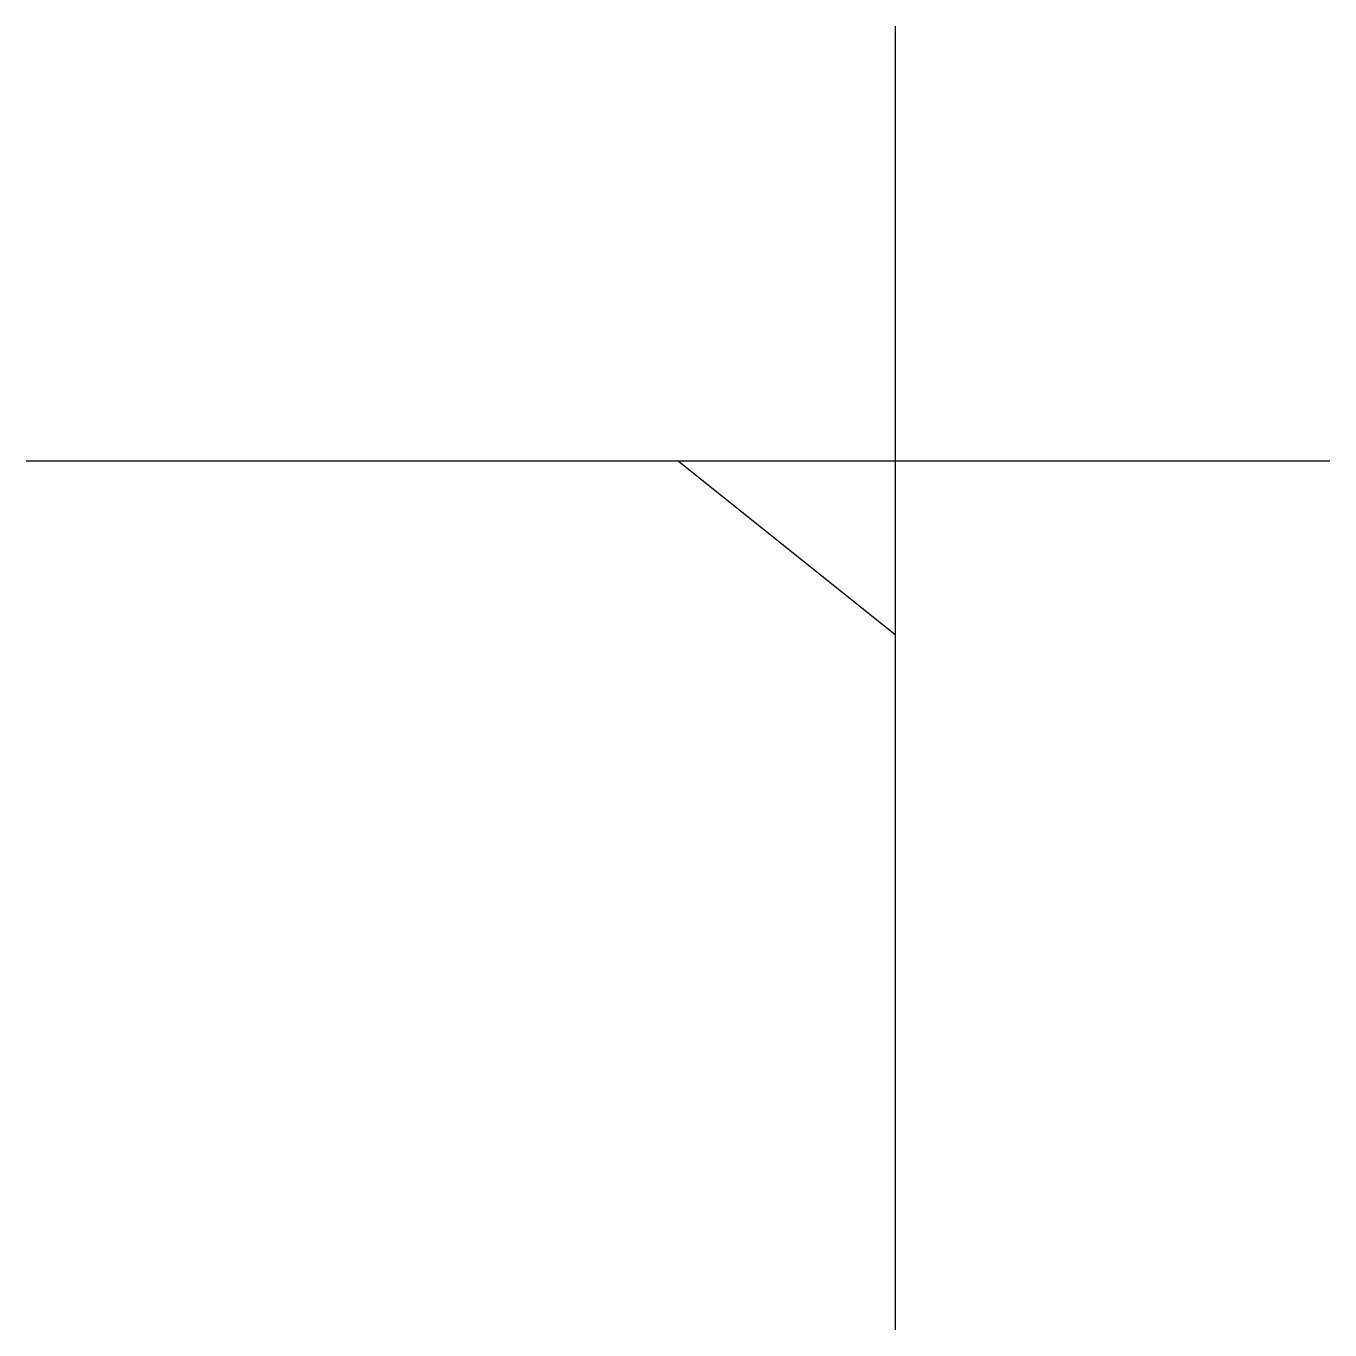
# Model space of a CAD drawing. Header units: millimetres. Extents: x 10 to 40, y 0 to 30.
import ezdxf

# ---------------------------------------------------------------- set-up
doc = ezdxf.new("R2010")
doc.units = ezdxf.units.MM
doc.layers.get('0').update_dxf_attribs({"lineweight": 25, "true_color": 0xffffff})

msp = doc.modelspace()

# ---------------------------------------------------------------- linework, layer by layer
for p, q in [((30, 30), (30, 0)), ((10, 20), (40, 20)), ((25, 20), (30, 16))]:
    msp.add_line(p, q)

doc.saveas('drawing.dxf')
